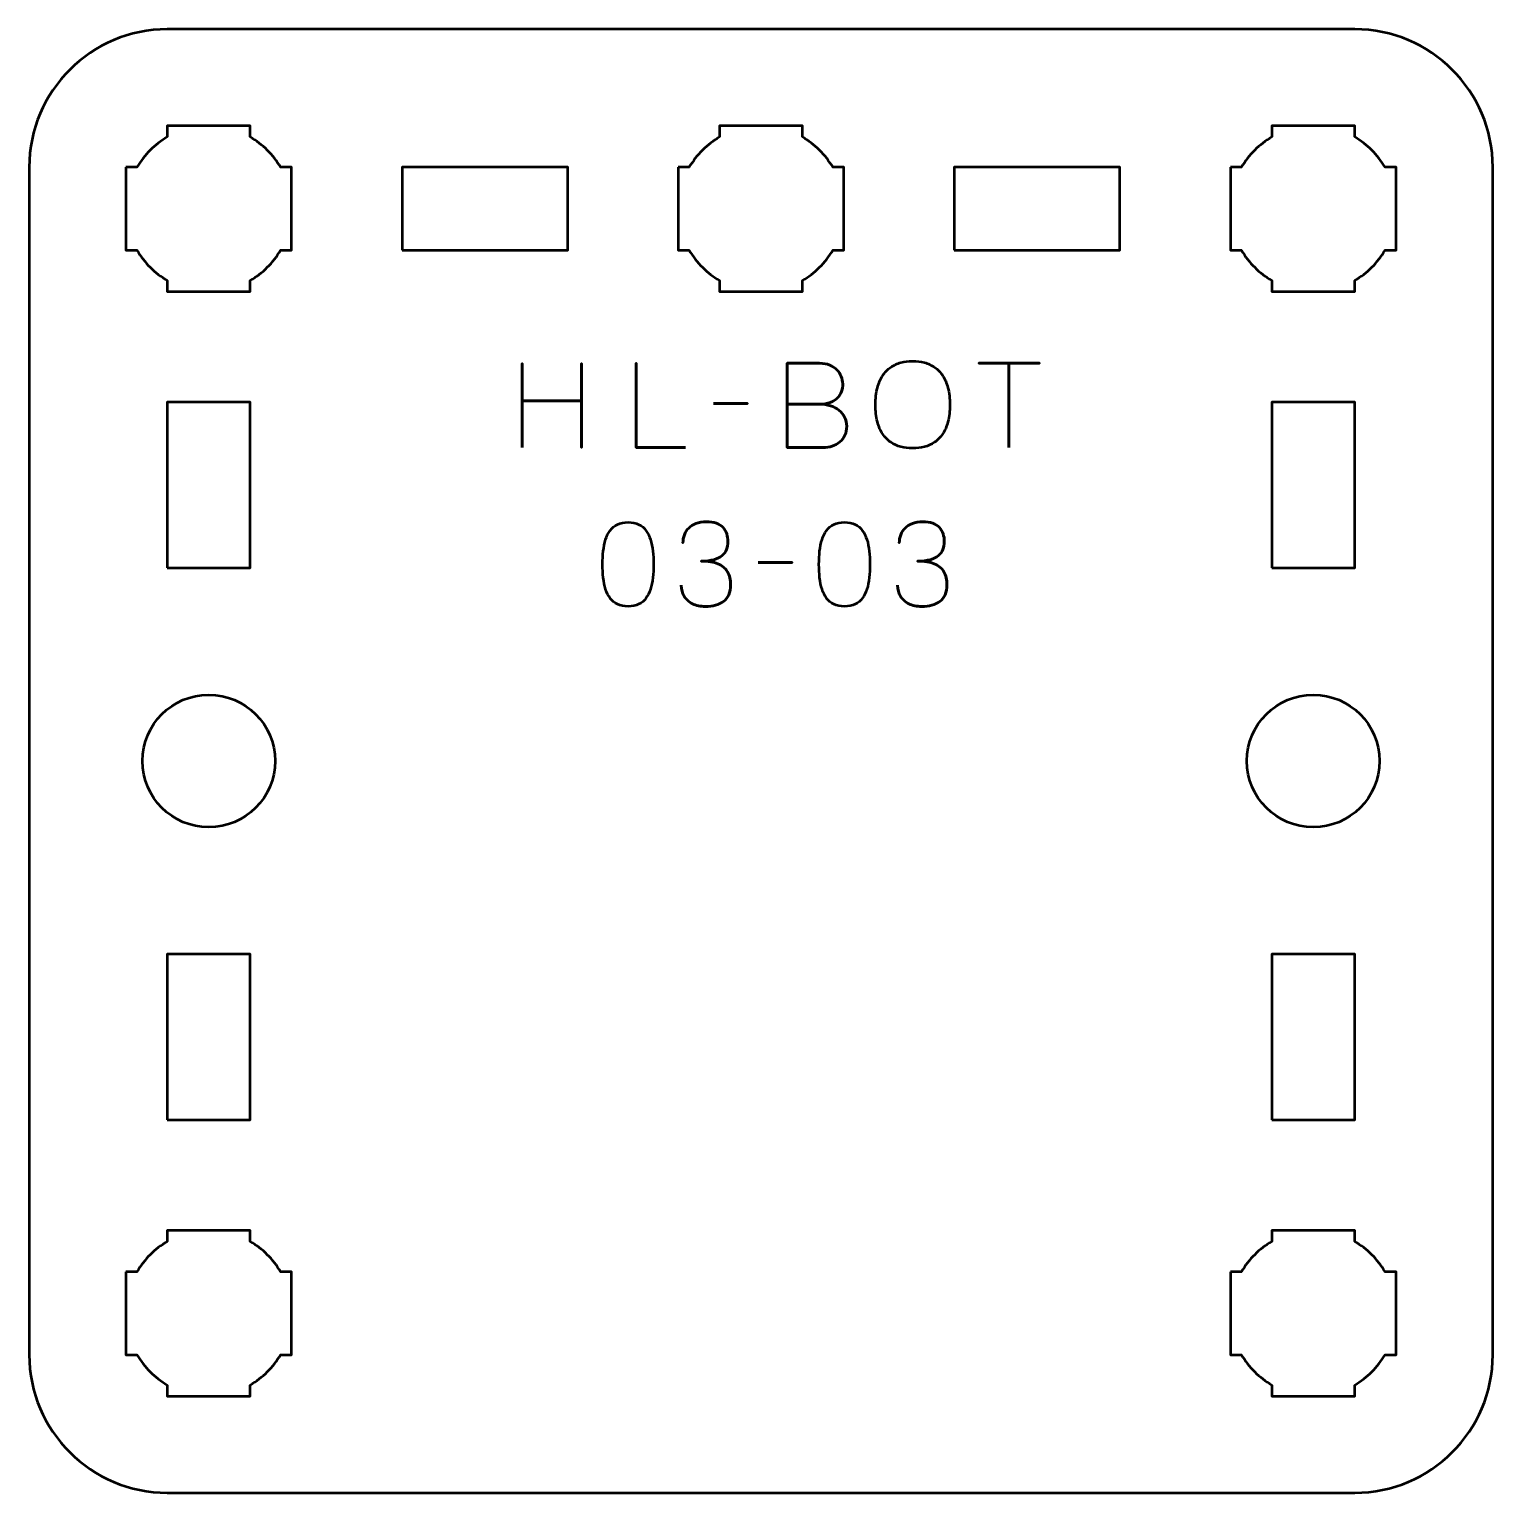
# Model space of a CAD drawing. Header units: centimetres. Extents: x -13.15 to -7.85, y -17.5 to -12.2.
import ezdxf

# ---------------------------------------------------------------- set-up
doc = ezdxf.new("R2010")
doc.units = ezdxf.units.CM
doc.header["$MEASUREMENT"] = 0
doc.layers.add('Layer 1', color=7, linetype='Continuous')

msp = doc.modelspace()

# ---------------------------------------------------------------- linework, layer by layer
at = {"layer": 'Layer 1', "lineweight": 53}
for points in [[(-12.65, -14.15), (-12.35, -14.15), (-12.35, -13.55), (-12.65, -13.55), (-12.65, -14.15)], [(-8.65, -14.15), (-8.35, -14.15), (-8.35, -13.55), (-8.65, -13.55), (-8.65, -14.15)], [(-12.65, -16.15), (-12.35, -16.15), (-12.35, -15.55), (-12.65, -15.55), (-12.65, -16.15)], [(-8.65, -16.15), (-8.35, -16.15), (-8.35, -15.55), (-8.65, -15.55), (-8.65, -16.15)]]:
    msp.add_lwpolyline(points, close=True, dxfattribs=at)
for centre in [(-12.5, -14.85), (-8.5, -14.85)]:
    msp.add_ellipse(centre, major_axis=(0, 0.24), ratio=1, dxfattribs=at)
for points, knots in [([(-13.15, -17), (-13.15, -17), (-13.15, -12.7), (-13.15, -12.7), (-13.15, -12.7), (-13.15, -12.42391), (-12.92609, -12.2), (-12.65, -12.2), (-12.65, -12.2), (-12.65, -12.2), (-8.35, -12.2), (-8.35, -12.2), (-8.35, -12.2), (-8.07391, -12.2), (-7.85, -12.42391), (-7.85, -12.7), (-7.85, -12.7), (-7.85, -12.7), (-7.85, -17), (-7.85, -17), (-7.85, -17), (-7.85, -17.27609), (-8.07391, -17.5), (-8.35, -17.5), (-8.35, -17.5), (-8.35, -17.5), (-12.65, -17.5), (-12.65, -17.5), (-12.65, -17.5), (-12.92609, -17.5), (-13.15, -17.27609), (-13.15, -17)], [0, 0, 0, 0, 0.125, 0.125, 0.125, 0.125, 0.25, 0.25, 0.25, 0.25, 0.375, 0.375, 0.375, 0.375, 0.5, 0.5, 0.5, 0.5, 0.625, 0.625, 0.625, 0.625, 0.75, 0.75, 0.75, 0.75, 0.875, 0.875, 0.875, 0.875, 1, 1, 1, 1]), ([(-12.8, -12.7), (-12.8, -12.7), (-12.75985, -12.7), (-12.75985, -12.7), (-12.75985, -12.7), (-12.7335, -12.65447), (-12.69553, -12.6165), (-12.65, -12.59015), (-12.65, -12.59015), (-12.65, -12.59015), (-12.65, -12.55), (-12.65, -12.55), (-12.65, -12.55), (-12.65, -12.55), (-12.5, -12.55), (-12.5, -12.55), (-12.5, -12.55), (-12.5, -12.55), (-12.35, -12.55), (-12.35, -12.55), (-12.35, -12.55), (-12.35, -12.55), (-12.35, -12.59015), (-12.35, -12.59015), (-12.35, -12.59015), (-12.30447, -12.6165), (-12.2665, -12.65447), (-12.24015, -12.7), (-12.24015, -12.7), (-12.24015, -12.7), (-12.2, -12.7), (-12.2, -12.7), (-12.2, -12.7), (-12.2, -12.7), (-12.2, -12.85), (-12.2, -12.85), (-12.2, -12.85), (-12.2, -12.85), (-12.2, -13), (-12.2, -13), (-12.2, -13), (-12.2, -13), (-12.24015, -13), (-12.24015, -13), (-12.24015, -13), (-12.2665, -13.04553), (-12.30447, -13.0835), (-12.35, -13.10985), (-12.35, -13.10985), (-12.35, -13.10985), (-12.35, -13.15), (-12.35, -13.15), (-12.35, -13.15), (-12.35, -13.15), (-12.5, -13.15), (-12.5, -13.15), (-12.5, -13.15), (-12.5, -13.15), (-12.65, -13.15), (-12.65, -13.15), (-12.65, -13.15), (-12.65, -13.15), (-12.65, -13.10985), (-12.65, -13.10985), (-12.65, -13.10985), (-12.69553, -13.0835), (-12.7335, -13.04553), (-12.75985, -13), (-12.75985, -13), (-12.75985, -13), (-12.8, -13), (-12.8, -13), (-12.8, -13), (-12.8, -13), (-12.8, -12.85), (-12.8, -12.85), (-12.8, -12.85), (-12.8, -12.85), (-12.8, -12.7), (-12.8, -12.7)], [0, 0, 0, 0, 0.05, 0.05, 0.05, 0.05, 0.1, 0.1, 0.1, 0.1, 0.15, 0.15, 0.15, 0.15, 0.2, 0.2, 0.2, 0.2, 0.25, 0.25, 0.25, 0.25, 0.3, 0.3, 0.3, 0.3, 0.35, 0.35, 0.35, 0.35, 0.4, 0.4, 0.4, 0.4, 0.45, 0.45, 0.45, 0.45, 0.5, 0.5, 0.5, 0.5, 0.55, 0.55, 0.55, 0.55, 0.6, 0.6, 0.6, 0.6, 0.65, 0.65, 0.65, 0.65, 0.7, 0.7, 0.7, 0.7, 0.75, 0.75, 0.75, 0.75, 0.8, 0.8, 0.8, 0.8, 0.85, 0.85, 0.85, 0.85, 0.9, 0.9, 0.9, 0.9, 0.95, 0.95, 0.95, 0.95, 1, 1, 1, 1]), ([(-10.8, -12.7), (-10.8, -12.7), (-10.75985, -12.7), (-10.75985, -12.7), (-10.75985, -12.7), (-10.7335, -12.65447), (-10.69553, -12.6165), (-10.65, -12.59015), (-10.65, -12.59015), (-10.65, -12.59015), (-10.65, -12.55), (-10.65, -12.55), (-10.65, -12.55), (-10.65, -12.55), (-10.5, -12.55), (-10.5, -12.55), (-10.5, -12.55), (-10.5, -12.55), (-10.35, -12.55), (-10.35, -12.55), (-10.35, -12.55), (-10.35, -12.55), (-10.35, -12.59015), (-10.35, -12.59015), (-10.35, -12.59015), (-10.30447, -12.6165), (-10.2665, -12.65447), (-10.24015, -12.7), (-10.24015, -12.7), (-10.24015, -12.7), (-10.2, -12.7), (-10.2, -12.7), (-10.2, -12.7), (-10.2, -12.7), (-10.2, -12.85), (-10.2, -12.85), (-10.2, -12.85), (-10.2, -12.85), (-10.2, -13), (-10.2, -13), (-10.2, -13), (-10.2, -13), (-10.24015, -13), (-10.24015, -13), (-10.24015, -13), (-10.2665, -13.04553), (-10.30447, -13.0835), (-10.35, -13.10985), (-10.35, -13.10985), (-10.35, -13.10985), (-10.35, -13.15), (-10.35, -13.15), (-10.35, -13.15), (-10.35, -13.15), (-10.5, -13.15), (-10.5, -13.15), (-10.5, -13.15), (-10.5, -13.15), (-10.65, -13.15), (-10.65, -13.15), (-10.65, -13.15), (-10.65, -13.15), (-10.65, -13.10985), (-10.65, -13.10985), (-10.65, -13.10985), (-10.69553, -13.0835), (-10.7335, -13.04553), (-10.75985, -13), (-10.75985, -13), (-10.75985, -13), (-10.8, -13), (-10.8, -13), (-10.8, -13), (-10.8, -13), (-10.8, -12.85), (-10.8, -12.85), (-10.8, -12.85), (-10.8, -12.85), (-10.8, -12.7), (-10.8, -12.7)], [0, 0, 0, 0, 0.05, 0.05, 0.05, 0.05, 0.1, 0.1, 0.1, 0.1, 0.15, 0.15, 0.15, 0.15, 0.2, 0.2, 0.2, 0.2, 0.25, 0.25, 0.25, 0.25, 0.3, 0.3, 0.3, 0.3, 0.35, 0.35, 0.35, 0.35, 0.4, 0.4, 0.4, 0.4, 0.45, 0.45, 0.45, 0.45, 0.5, 0.5, 0.5, 0.5, 0.55, 0.55, 0.55, 0.55, 0.6, 0.6, 0.6, 0.6, 0.65, 0.65, 0.65, 0.65, 0.7, 0.7, 0.7, 0.7, 0.75, 0.75, 0.75, 0.75, 0.8, 0.8, 0.8, 0.8, 0.85, 0.85, 0.85, 0.85, 0.9, 0.9, 0.9, 0.9, 0.95, 0.95, 0.95, 0.95, 1, 1, 1, 1]), ([(-8.8, -12.7), (-8.8, -12.7), (-8.75985, -12.7), (-8.75985, -12.7), (-8.75985, -12.7), (-8.7335, -12.65447), (-8.69553, -12.6165), (-8.65, -12.59015), (-8.65, -12.59015), (-8.65, -12.59015), (-8.65, -12.55), (-8.65, -12.55), (-8.65, -12.55), (-8.65, -12.55), (-8.5, -12.55), (-8.5, -12.55), (-8.5, -12.55), (-8.5, -12.55), (-8.35, -12.55), (-8.35, -12.55), (-8.35, -12.55), (-8.35, -12.55), (-8.35, -12.59015), (-8.35, -12.59015), (-8.35, -12.59015), (-8.30447, -12.6165), (-8.2665, -12.65447), (-8.24015, -12.7), (-8.24015, -12.7), (-8.24015, -12.7), (-8.2, -12.7), (-8.2, -12.7), (-8.2, -12.7), (-8.2, -12.7), (-8.2, -12.85), (-8.2, -12.85), (-8.2, -12.85), (-8.2, -12.85), (-8.2, -13), (-8.2, -13), (-8.2, -13), (-8.2, -13), (-8.24015, -13), (-8.24015, -13), (-8.24015, -13), (-8.2665, -13.04553), (-8.30447, -13.0835), (-8.35, -13.10985), (-8.35, -13.10985), (-8.35, -13.10985), (-8.35, -13.15), (-8.35, -13.15), (-8.35, -13.15), (-8.35, -13.15), (-8.5, -13.15), (-8.5, -13.15), (-8.5, -13.15), (-8.5, -13.15), (-8.65, -13.15), (-8.65, -13.15), (-8.65, -13.15), (-8.65, -13.15), (-8.65, -13.10985), (-8.65, -13.10985), (-8.65, -13.10985), (-8.69553, -13.0835), (-8.7335, -13.04553), (-8.75985, -13), (-8.75985, -13), (-8.75985, -13), (-8.8, -13), (-8.8, -13), (-8.8, -13), (-8.8, -13), (-8.8, -12.85), (-8.8, -12.85), (-8.8, -12.85), (-8.8, -12.85), (-8.8, -12.7), (-8.8, -12.7)], [0, 0, 0, 0, 0.05, 0.05, 0.05, 0.05, 0.1, 0.1, 0.1, 0.1, 0.15, 0.15, 0.15, 0.15, 0.2, 0.2, 0.2, 0.2, 0.25, 0.25, 0.25, 0.25, 0.3, 0.3, 0.3, 0.3, 0.35, 0.35, 0.35, 0.35, 0.4, 0.4, 0.4, 0.4, 0.45, 0.45, 0.45, 0.45, 0.5, 0.5, 0.5, 0.5, 0.55, 0.55, 0.55, 0.55, 0.6, 0.6, 0.6, 0.6, 0.65, 0.65, 0.65, 0.65, 0.7, 0.7, 0.7, 0.7, 0.75, 0.75, 0.75, 0.75, 0.8, 0.8, 0.8, 0.8, 0.85, 0.85, 0.85, 0.85, 0.9, 0.9, 0.9, 0.9, 0.95, 0.95, 0.95, 0.95, 1, 1, 1, 1]), ([(-11.8, -13), (-11.8, -13), (-11.8, -12.7), (-11.8, -12.7), (-11.8, -12.7), (-11.8, -12.7), (-11.2, -12.7), (-11.2, -12.7), (-11.2, -12.7), (-11.2, -12.7), (-11.2, -13), (-11.2, -13), (-11.2, -13), (-11.2, -13), (-11.8, -13), (-11.8, -13)], [0, 0, 0, 0, 0.25, 0.25, 0.25, 0.25, 0.5, 0.5, 0.5, 0.5, 0.75, 0.75, 0.75, 0.75, 1, 1, 1, 1]), ([(-9.8, -13), (-9.8, -13), (-9.8, -12.7), (-9.8, -12.7), (-9.8, -12.7), (-9.8, -12.7), (-9.2, -12.7), (-9.2, -12.7), (-9.2, -12.7), (-9.2, -12.7), (-9.2, -13), (-9.2, -13), (-9.2, -13), (-9.2, -13), (-9.8, -13), (-9.8, -13)], [0, 0, 0, 0, 0.25, 0.25, 0.25, 0.25, 0.5, 0.5, 0.5, 0.5, 0.75, 0.75, 0.75, 0.75, 1, 1, 1, 1]), ([(-12.8, -16.7), (-12.8, -16.7), (-12.75985, -16.7), (-12.75985, -16.7), (-12.75985, -16.7), (-12.7335, -16.65447), (-12.69553, -16.6165), (-12.65, -16.59015), (-12.65, -16.59015), (-12.65, -16.59015), (-12.65, -16.55), (-12.65, -16.55), (-12.65, -16.55), (-12.65, -16.55), (-12.5, -16.55), (-12.5, -16.55), (-12.5, -16.55), (-12.5, -16.55), (-12.35, -16.55), (-12.35, -16.55), (-12.35, -16.55), (-12.35, -16.55), (-12.35, -16.59015), (-12.35, -16.59015), (-12.35, -16.59015), (-12.30447, -16.6165), (-12.2665, -16.65447), (-12.24015, -16.7), (-12.24015, -16.7), (-12.24015, -16.7), (-12.2, -16.7), (-12.2, -16.7), (-12.2, -16.7), (-12.2, -16.7), (-12.2, -16.85), (-12.2, -16.85), (-12.2, -16.85), (-12.2, -16.85), (-12.2, -17), (-12.2, -17), (-12.2, -17), (-12.2, -17), (-12.24015, -17), (-12.24015, -17), (-12.24015, -17), (-12.2665, -17.04553), (-12.30447, -17.0835), (-12.35, -17.10985), (-12.35, -17.10985), (-12.35, -17.10985), (-12.35, -17.15), (-12.35, -17.15), (-12.35, -17.15), (-12.35, -17.15), (-12.5, -17.15), (-12.5, -17.15), (-12.5, -17.15), (-12.5, -17.15), (-12.65, -17.15), (-12.65, -17.15), (-12.65, -17.15), (-12.65, -17.15), (-12.65, -17.10985), (-12.65, -17.10985), (-12.65, -17.10985), (-12.69553, -17.0835), (-12.7335, -17.04553), (-12.75985, -17), (-12.75985, -17), (-12.75985, -17), (-12.8, -17), (-12.8, -17), (-12.8, -17), (-12.8, -17), (-12.8, -16.85), (-12.8, -16.85), (-12.8, -16.85), (-12.8, -16.85), (-12.8, -16.7), (-12.8, -16.7)], [0, 0, 0, 0, 0.05, 0.05, 0.05, 0.05, 0.1, 0.1, 0.1, 0.1, 0.15, 0.15, 0.15, 0.15, 0.2, 0.2, 0.2, 0.2, 0.25, 0.25, 0.25, 0.25, 0.3, 0.3, 0.3, 0.3, 0.35, 0.35, 0.35, 0.35, 0.4, 0.4, 0.4, 0.4, 0.45, 0.45, 0.45, 0.45, 0.5, 0.5, 0.5, 0.5, 0.55, 0.55, 0.55, 0.55, 0.6, 0.6, 0.6, 0.6, 0.65, 0.65, 0.65, 0.65, 0.7, 0.7, 0.7, 0.7, 0.75, 0.75, 0.75, 0.75, 0.8, 0.8, 0.8, 0.8, 0.85, 0.85, 0.85, 0.85, 0.9, 0.9, 0.9, 0.9, 0.95, 0.95, 0.95, 0.95, 1, 1, 1, 1]), ([(-8.8, -16.7), (-8.8, -16.7), (-8.75985, -16.7), (-8.75985, -16.7), (-8.75985, -16.7), (-8.7335, -16.65447), (-8.69553, -16.6165), (-8.65, -16.59015), (-8.65, -16.59015), (-8.65, -16.59015), (-8.65, -16.55), (-8.65, -16.55), (-8.65, -16.55), (-8.65, -16.55), (-8.5, -16.55), (-8.5, -16.55), (-8.5, -16.55), (-8.5, -16.55), (-8.35, -16.55), (-8.35, -16.55), (-8.35, -16.55), (-8.35, -16.55), (-8.35, -16.59015), (-8.35, -16.59015), (-8.35, -16.59015), (-8.30447, -16.6165), (-8.2665, -16.65447), (-8.24015, -16.7), (-8.24015, -16.7), (-8.24015, -16.7), (-8.2, -16.7), (-8.2, -16.7), (-8.2, -16.7), (-8.2, -16.7), (-8.2, -16.85), (-8.2, -16.85), (-8.2, -16.85), (-8.2, -16.85), (-8.2, -17), (-8.2, -17), (-8.2, -17), (-8.2, -17), (-8.24015, -17), (-8.24015, -17), (-8.24015, -17), (-8.2665, -17.04553), (-8.30447, -17.0835), (-8.35, -17.10985), (-8.35, -17.10985), (-8.35, -17.10985), (-8.35, -17.15), (-8.35, -17.15), (-8.35, -17.15), (-8.35, -17.15), (-8.5, -17.15), (-8.5, -17.15), (-8.5, -17.15), (-8.5, -17.15), (-8.65, -17.15), (-8.65, -17.15), (-8.65, -17.15), (-8.65, -17.15), (-8.65, -17.10985), (-8.65, -17.10985), (-8.65, -17.10985), (-8.69553, -17.0835), (-8.7335, -17.04553), (-8.75985, -17), (-8.75985, -17), (-8.75985, -17), (-8.8, -17), (-8.8, -17), (-8.8, -17), (-8.8, -17), (-8.8, -16.85), (-8.8, -16.85), (-8.8, -16.85), (-8.8, -16.85), (-8.8, -16.7), (-8.8, -16.7)], [0, 0, 0, 0, 0.05, 0.05, 0.05, 0.05, 0.1, 0.1, 0.1, 0.1, 0.15, 0.15, 0.15, 0.15, 0.2, 0.2, 0.2, 0.2, 0.25, 0.25, 0.25, 0.25, 0.3, 0.3, 0.3, 0.3, 0.35, 0.35, 0.35, 0.35, 0.4, 0.4, 0.4, 0.4, 0.45, 0.45, 0.45, 0.45, 0.5, 0.5, 0.5, 0.5, 0.55, 0.55, 0.55, 0.55, 0.6, 0.6, 0.6, 0.6, 0.65, 0.65, 0.65, 0.65, 0.7, 0.7, 0.7, 0.7, 0.75, 0.75, 0.75, 0.75, 0.8, 0.8, 0.8, 0.8, 0.85, 0.85, 0.85, 0.85, 0.9, 0.9, 0.9, 0.9, 0.95, 0.95, 0.95, 0.95, 1, 1, 1, 1])]:
    msp.add_open_spline(points, degree=3, knots=knots, dxfattribs=at)
at = {"layer": 'Layer 1', "color": 5, "lineweight": 53}
for points, knots in [([(-9.95073, -13.71748), (-9.93584, -13.71755), (-9.92173, -13.71579), (-9.90826, -13.71233), (-9.90826, -13.71233), (-9.89485, -13.7088), (-9.88258, -13.7033), (-9.87136, -13.69568), (-9.87136, -13.69568), (-9.86014, -13.68813), (-9.8504, -13.67818), (-9.84215, -13.6659), (-9.84215, -13.6659), (-9.83389, -13.65363), (-9.82754, -13.63874), (-9.82303, -13.62124), (-9.82303, -13.62124), (-9.81844, -13.60375), (-9.81618, -13.58335), (-9.81611, -13.56), (-9.81611, -13.56), (-9.81618, -13.53665), (-9.81844, -13.51626), (-9.82303, -13.49869), (-9.82303, -13.49869), (-9.82754, -13.48112), (-9.83389, -13.46616), (-9.84215, -13.45382), (-9.84215, -13.45382), (-9.8504, -13.44147), (-9.86014, -13.43145), (-9.87136, -13.42376), (-9.87136, -13.42376), (-9.88258, -13.41607), (-9.89485, -13.4105), (-9.90826, -13.4069), (-9.90826, -13.4069), (-9.92173, -13.40337), (-9.93584, -13.40161), (-9.95073, -13.40168), (-9.95073, -13.40168), (-9.96562, -13.40161), (-9.97973, -13.40337), (-9.99321, -13.4069), (-9.99321, -13.4069), (-10.00661, -13.4105), (-10.01889, -13.41607), (-10.03011, -13.42376), (-10.03011, -13.42376), (-10.04132, -13.43145), (-10.05106, -13.44147), (-10.05932, -13.45382), (-10.05932, -13.45382), (-10.06757, -13.46616), (-10.07392, -13.48112), (-10.07844, -13.49869), (-10.07844, -13.49869), (-10.08302, -13.51626), (-10.08528, -13.53665), (-10.08535, -13.56), (-10.08535, -13.56), (-10.08528, -13.58335), (-10.08302, -13.60375), (-10.07844, -13.62124), (-10.07844, -13.62124), (-10.07392, -13.63874), (-10.06757, -13.65363), (-10.05932, -13.6659), (-10.05932, -13.6659), (-10.05106, -13.67818), (-10.04132, -13.68813), (-10.03011, -13.69568), (-10.03011, -13.69568), (-10.01889, -13.7033), (-10.00661, -13.7088), (-9.99321, -13.71233), (-9.99321, -13.71233), (-9.97973, -13.71579), (-9.96562, -13.71755), (-9.95073, -13.71748)], [0, 0, 0, 0, 0.05, 0.05, 0.05, 0.05, 0.1, 0.1, 0.1, 0.1, 0.15, 0.15, 0.15, 0.15, 0.2, 0.2, 0.2, 0.2, 0.25, 0.25, 0.25, 0.25, 0.3, 0.3, 0.3, 0.3, 0.35, 0.35, 0.35, 0.35, 0.4, 0.4, 0.4, 0.4, 0.45, 0.45, 0.45, 0.45, 0.5, 0.5, 0.5, 0.5, 0.55, 0.55, 0.55, 0.55, 0.6, 0.6, 0.6, 0.6, 0.65, 0.65, 0.65, 0.65, 0.7, 0.7, 0.7, 0.7, 0.75, 0.75, 0.75, 0.75, 0.8, 0.8, 0.8, 0.8, 0.85, 0.85, 0.85, 0.85, 0.9, 0.9, 0.9, 0.9, 0.95, 0.95, 0.95, 0.95, 1, 1, 1, 1]), ([(-9.95073, -13.71748), (-9.93584, -13.71755), (-9.92173, -13.71579), (-9.90826, -13.71233), (-9.90826, -13.71233), (-9.89485, -13.7088), (-9.88258, -13.7033), (-9.87136, -13.69568), (-9.87136, -13.69568), (-9.86014, -13.68813), (-9.8504, -13.67818), (-9.84215, -13.6659), (-9.84215, -13.6659), (-9.83389, -13.65363), (-9.82754, -13.63874), (-9.82303, -13.62124), (-9.82303, -13.62124), (-9.81844, -13.60375), (-9.81618, -13.58335), (-9.81611, -13.56), (-9.81611, -13.56), (-9.81618, -13.53665), (-9.81844, -13.51626), (-9.82303, -13.49869), (-9.82303, -13.49869), (-9.82754, -13.48112), (-9.83389, -13.46616), (-9.84215, -13.45382), (-9.84215, -13.45382), (-9.8504, -13.44147), (-9.86014, -13.43145), (-9.87136, -13.42376), (-9.87136, -13.42376), (-9.88258, -13.41607), (-9.89485, -13.4105), (-9.90826, -13.4069), (-9.90826, -13.4069), (-9.92173, -13.40337), (-9.93584, -13.40161), (-9.95073, -13.40168), (-9.95073, -13.40168), (-9.96562, -13.40161), (-9.97973, -13.40337), (-9.99321, -13.4069), (-9.99321, -13.4069), (-10.00661, -13.4105), (-10.01889, -13.41607), (-10.03011, -13.42376), (-10.03011, -13.42376), (-10.04132, -13.43145), (-10.05106, -13.44147), (-10.05932, -13.45382), (-10.05932, -13.45382), (-10.06757, -13.46616), (-10.07392, -13.48112), (-10.07844, -13.49869), (-10.07844, -13.49869), (-10.08302, -13.51626), (-10.08528, -13.53665), (-10.08535, -13.56), (-10.08535, -13.56), (-10.08528, -13.58335), (-10.08302, -13.60375), (-10.07844, -13.62124), (-10.07844, -13.62124), (-10.07392, -13.63874), (-10.06757, -13.65363), (-10.05932, -13.6659), (-10.05932, -13.6659), (-10.05106, -13.67818), (-10.04132, -13.68813), (-10.03011, -13.69568), (-10.03011, -13.69568), (-10.01889, -13.7033), (-10.00661, -13.7088), (-9.99321, -13.71233), (-9.99321, -13.71233), (-9.97973, -13.71579), (-9.96562, -13.71755), (-9.95073, -13.71748)], [0, 0, 0, 0, 0.05, 0.05, 0.05, 0.05, 0.1, 0.1, 0.1, 0.1, 0.15, 0.15, 0.15, 0.15, 0.2, 0.2, 0.2, 0.2, 0.25, 0.25, 0.25, 0.25, 0.3, 0.3, 0.3, 0.3, 0.35, 0.35, 0.35, 0.35, 0.4, 0.4, 0.4, 0.4, 0.45, 0.45, 0.45, 0.45, 0.5, 0.5, 0.5, 0.5, 0.55, 0.55, 0.55, 0.55, 0.6, 0.6, 0.6, 0.6, 0.65, 0.65, 0.65, 0.65, 0.7, 0.7, 0.7, 0.7, 0.75, 0.75, 0.75, 0.75, 0.8, 0.8, 0.8, 0.8, 0.85, 0.85, 0.85, 0.85, 0.9, 0.9, 0.9, 0.9, 0.95, 0.95, 0.95, 0.95, 1, 1, 1, 1]), ([(-11.36507, -13.71494), (-11.36507, -13.71494), (-11.36507, -13.54603), (-11.36507, -13.54603), (-11.36507, -13.54603), (-11.36507, -13.54603), (-11.1496, -13.54603), (-11.1496, -13.54603), (-11.1496, -13.54603), (-11.1496, -13.54603), (-11.1496, -13.71494), (-11.1496, -13.71494), (-11.1496, -13.71494), (-11.1496, -13.71494), (-11.1496, -13.41014), (-11.1496, -13.41014), (-11.1496, -13.41014), (-11.1496, -13.41014), (-11.1496, -13.54603), (-11.1496, -13.54603), (-11.1496, -13.54603), (-11.1496, -13.54603), (-11.36507, -13.54603), (-11.36507, -13.54603), (-11.36507, -13.54603), (-11.36507, -13.54603), (-11.36507, -13.41014), (-11.36507, -13.41014), (-11.36507, -13.41014), (-11.36507, -13.41014), (-11.36507, -13.71494), (-11.36507, -13.71494)], [0, 0, 0, 0, 0.125, 0.125, 0.125, 0.125, 0.25, 0.25, 0.25, 0.25, 0.375, 0.375, 0.375, 0.375, 0.5, 0.5, 0.5, 0.5, 0.625, 0.625, 0.625, 0.625, 0.75, 0.75, 0.75, 0.75, 0.875, 0.875, 0.875, 0.875, 1, 1, 1, 1]), ([(-10.77368, -13.71494), (-10.77368, -13.71494), (-10.9519, -13.71494), (-10.9519, -13.71494), (-10.9519, -13.71494), (-10.9519, -13.71494), (-10.9519, -13.40972), (-10.9519, -13.40972), (-10.9519, -13.40972), (-10.9519, -13.40972), (-10.9519, -13.71494), (-10.9519, -13.71494), (-10.9519, -13.71494), (-10.9519, -13.71494), (-10.77368, -13.71494), (-10.77368, -13.71494)], [0, 0, 0, 0, 0.25, 0.25, 0.25, 0.25, 0.5, 0.5, 0.5, 0.5, 0.75, 0.75, 0.75, 0.75, 1, 1, 1, 1]), ([(-10.40581, -13.55788), (-10.40581, -13.55788), (-10.28855, -13.55788), (-10.28855, -13.55788), (-10.28855, -13.55788), (-10.27331, -13.55781), (-10.26033, -13.5557), (-10.24939, -13.55153), (-10.24939, -13.55153), (-10.23852, -13.54744), (-10.22971, -13.54187), (-10.22286, -13.53488), (-10.22286, -13.53488), (-10.21602, -13.5279), (-10.21108, -13.52), (-10.20797, -13.51125), (-10.20797, -13.51125), (-10.20494, -13.50257), (-10.20353, -13.49354), (-10.20388, -13.48423), (-10.20388, -13.48423), (-10.20431, -13.47491), (-10.20628, -13.46588), (-10.20981, -13.45706), (-10.20981, -13.45706), (-10.21327, -13.44824), (-10.21849, -13.44027), (-10.22533, -13.43314), (-10.22533, -13.43314), (-10.23217, -13.42602), (-10.24071, -13.42037), (-10.25108, -13.41621), (-10.25108, -13.41621), (-10.26146, -13.41198), (-10.27366, -13.40979), (-10.2877, -13.40972), (-10.2877, -13.40972), (-10.2877, -13.40972), (-10.40581, -13.40972), (-10.40581, -13.40972), (-10.40581, -13.40972), (-10.40581, -13.40972), (-10.40581, -13.71494), (-10.40581, -13.71494), (-10.40581, -13.71494), (-10.40581, -13.71494), (-10.27585, -13.71494), (-10.27585, -13.71494), (-10.27585, -13.71494), (-10.26371, -13.71494), (-10.25242, -13.71318), (-10.24198, -13.70972), (-10.24198, -13.70972), (-10.23154, -13.70619), (-10.22244, -13.70118), (-10.21454, -13.69448), (-10.21454, -13.69448), (-10.2067, -13.68785), (-10.20057, -13.6798), (-10.19619, -13.67028), (-10.19619, -13.67028), (-10.19182, -13.66075), (-10.18956, -13.64996), (-10.18949, -13.63789), (-10.18949, -13.63789), (-10.18977, -13.62576), (-10.19231, -13.61482), (-10.19718, -13.60502), (-10.19718, -13.60502), (-10.20205, -13.59521), (-10.20882, -13.58681), (-10.21757, -13.57976), (-10.21757, -13.57976), (-10.22632, -13.57277), (-10.23676, -13.56734), (-10.24876, -13.5636), (-10.24876, -13.5636), (-10.26075, -13.55986), (-10.27401, -13.55796), (-10.28855, -13.55788), (-10.28855, -13.55788), (-10.27401, -13.55796), (-10.26075, -13.55986), (-10.24876, -13.5636), (-10.24876, -13.5636), (-10.23676, -13.56734), (-10.22632, -13.57277), (-10.21757, -13.57976), (-10.21757, -13.57976), (-10.20882, -13.58681), (-10.20205, -13.59521), (-10.19718, -13.60502), (-10.19718, -13.60502), (-10.19231, -13.61482), (-10.18977, -13.62576), (-10.18949, -13.63789), (-10.18949, -13.63789), (-10.18956, -13.64996), (-10.19182, -13.66075), (-10.19619, -13.67028), (-10.19619, -13.67028), (-10.20057, -13.6798), (-10.2067, -13.68785), (-10.21454, -13.69448), (-10.21454, -13.69448), (-10.22244, -13.70118), (-10.23154, -13.70619), (-10.24198, -13.70972), (-10.24198, -13.70972), (-10.25242, -13.71318), (-10.26371, -13.71494), (-10.27585, -13.71494), (-10.27585, -13.71494), (-10.27585, -13.71494), (-10.40581, -13.71494), (-10.40581, -13.71494), (-10.40581, -13.71494), (-10.40581, -13.71494), (-10.40581, -13.40972), (-10.40581, -13.40972), (-10.40581, -13.40972), (-10.40581, -13.40972), (-10.2877, -13.40972), (-10.2877, -13.40972), (-10.2877, -13.40972), (-10.27366, -13.40979), (-10.26146, -13.41198), (-10.25108, -13.41621), (-10.25108, -13.41621), (-10.24071, -13.42037), (-10.23217, -13.42602), (-10.22533, -13.43314), (-10.22533, -13.43314), (-10.21849, -13.44027), (-10.21327, -13.44824), (-10.20981, -13.45706), (-10.20981, -13.45706), (-10.20628, -13.46588), (-10.20431, -13.47491), (-10.20388, -13.48423), (-10.20388, -13.48423), (-10.20353, -13.49354), (-10.20494, -13.50257), (-10.20797, -13.51125), (-10.20797, -13.51125), (-10.21108, -13.52), (-10.21602, -13.5279), (-10.22286, -13.53488), (-10.22286, -13.53488), (-10.22971, -13.54187), (-10.23852, -13.54744), (-10.24939, -13.55153), (-10.24939, -13.55153), (-10.26033, -13.5557), (-10.27331, -13.55781), (-10.28855, -13.55788), (-10.28855, -13.55788), (-10.28855, -13.55788), (-10.40581, -13.55788), (-10.40581, -13.55788)], [0, 0, 0, 0, 0.025, 0.025, 0.025, 0.025, 0.05, 0.05, 0.05, 0.05, 0.075, 0.075, 0.075, 0.075, 0.1, 0.1, 0.1, 0.1, 0.125, 0.125, 0.125, 0.125, 0.15, 0.15, 0.15, 0.15, 0.175, 0.175, 0.175, 0.175, 0.2, 0.2, 0.2, 0.2, 0.225, 0.225, 0.225, 0.225, 0.25, 0.25, 0.25, 0.25, 0.275, 0.275, 0.275, 0.275, 0.3, 0.3, 0.3, 0.3, 0.325, 0.325, 0.325, 0.325, 0.35, 0.35, 0.35, 0.35, 0.375, 0.375, 0.375, 0.375, 0.4, 0.4, 0.4, 0.4, 0.425, 0.425, 0.425, 0.425, 0.45, 0.45, 0.45, 0.45, 0.475, 0.475, 0.475, 0.475, 0.5, 0.5, 0.5, 0.5, 0.525, 0.525, 0.525, 0.525, 0.55, 0.55, 0.55, 0.55, 0.575, 0.575, 0.575, 0.575, 0.6, 0.6, 0.6, 0.6, 0.625, 0.625, 0.625, 0.625, 0.65, 0.65, 0.65, 0.65, 0.675, 0.675, 0.675, 0.675, 0.7, 0.7, 0.7, 0.7, 0.725, 0.725, 0.725, 0.725, 0.75, 0.75, 0.75, 0.75, 0.775, 0.775, 0.775, 0.775, 0.8, 0.8, 0.8, 0.8, 0.825, 0.825, 0.825, 0.825, 0.85, 0.85, 0.85, 0.85, 0.875, 0.875, 0.875, 0.875, 0.9, 0.9, 0.9, 0.9, 0.925, 0.925, 0.925, 0.925, 0.95, 0.95, 0.95, 0.95, 0.975, 0.975, 0.975, 0.975, 1, 1, 1, 1]), ([(-9.60191, -13.71494), (-9.60191, -13.71494), (-9.60191, -13.40972), (-9.60191, -13.40972), (-9.60191, -13.40972), (-9.60191, -13.40972), (-9.71155, -13.40972), (-9.71155, -13.40972), (-9.71155, -13.40972), (-9.71155, -13.40972), (-9.49142, -13.40972), (-9.49142, -13.40972), (-9.49142, -13.40972), (-9.49142, -13.40972), (-9.60191, -13.40972), (-9.60191, -13.40972), (-9.60191, -13.40972), (-9.60191, -13.40972), (-9.60191, -13.71494), (-9.60191, -13.71494)], [0, 0, 0, 0, 0.2, 0.2, 0.2, 0.2, 0.4, 0.4, 0.4, 0.4, 0.6, 0.6, 0.6, 0.6, 0.8, 0.8, 0.8, 0.8, 1, 1, 1, 1]), ([(-10.67166, -13.55534), (-10.67166, -13.55534), (-10.54847, -13.55534), (-10.54847, -13.55534), (-10.54847, -13.55534), (-10.54847, -13.55534), (-10.67166, -13.55534), (-10.67166, -13.55534)], [0, 0, 0, 0, 0.5, 0.5, 0.5, 0.5, 1, 1, 1, 1]), ([(-10.98132, -14.29025), (-10.96651, -14.29018), (-10.95374, -14.28757), (-10.94308, -14.28249), (-10.94308, -14.28249), (-10.9325, -14.27741), (-10.92368, -14.27014), (-10.91663, -14.2609), (-10.91663, -14.2609), (-10.90964, -14.25159), (-10.90414, -14.24058), (-10.90005, -14.22788), (-10.90005, -14.22788), (-10.89602, -14.21518), (-10.89313, -14.20128), (-10.89151, -14.18604), (-10.89151, -14.18604), (-10.88981, -14.1708), (-10.88897, -14.15478), (-10.88904, -14.13785), (-10.88904, -14.13785), (-10.88897, -14.12099), (-10.88981, -14.10497), (-10.89151, -14.0898), (-10.89151, -14.0898), (-10.89313, -14.07463), (-10.89602, -14.06066), (-10.90005, -14.04796), (-10.90005, -14.04796), (-10.90414, -14.03533), (-10.90964, -14.02433), (-10.91663, -14.01494), (-10.91663, -14.01494), (-10.92368, -14.00563), (-10.9325, -13.99836), (-10.94308, -13.99328), (-10.94308, -13.99328), (-10.95374, -13.98813), (-10.96651, -13.98552), (-10.98132, -13.98545), (-10.98132, -13.98545), (-10.99614, -13.98552), (-11.00891, -13.98813), (-11.01957, -13.99328), (-11.01957, -13.99328), (-11.03015, -13.99836), (-11.03897, -14.00563), (-11.04602, -14.01494), (-11.04602, -14.01494), (-11.05301, -14.02433), (-11.05851, -14.03533), (-11.0626, -14.04796), (-11.0626, -14.04796), (-11.06663, -14.06066), (-11.06952, -14.07463), (-11.07114, -14.0898), (-11.07114, -14.0898), (-11.07283, -14.10497), (-11.07368, -14.12099), (-11.07361, -14.13785), (-11.07361, -14.13785), (-11.07368, -14.15478), (-11.07283, -14.1708), (-11.07114, -14.18604), (-11.07114, -14.18604), (-11.06952, -14.20128), (-11.06663, -14.21518), (-11.0626, -14.22788), (-11.0626, -14.22788), (-11.05851, -14.24058), (-11.05301, -14.25159), (-11.04602, -14.2609), (-11.04602, -14.2609), (-11.03897, -14.27014), (-11.03015, -14.27741), (-11.01957, -14.28249), (-11.01957, -14.28249), (-11.00891, -14.28757), (-10.99614, -14.29018), (-10.98132, -14.29025)], [0, 0, 0, 0, 0.05, 0.05, 0.05, 0.05, 0.1, 0.1, 0.1, 0.1, 0.15, 0.15, 0.15, 0.15, 0.2, 0.2, 0.2, 0.2, 0.25, 0.25, 0.25, 0.25, 0.3, 0.3, 0.3, 0.3, 0.35, 0.35, 0.35, 0.35, 0.4, 0.4, 0.4, 0.4, 0.45, 0.45, 0.45, 0.45, 0.5, 0.5, 0.5, 0.5, 0.55, 0.55, 0.55, 0.55, 0.6, 0.6, 0.6, 0.6, 0.65, 0.65, 0.65, 0.65, 0.7, 0.7, 0.7, 0.7, 0.75, 0.75, 0.75, 0.75, 0.8, 0.8, 0.8, 0.8, 0.85, 0.85, 0.85, 0.85, 0.9, 0.9, 0.9, 0.9, 0.95, 0.95, 0.95, 0.95, 1, 1, 1, 1]), ([(-10.98132, -14.29025), (-10.96651, -14.29018), (-10.95374, -14.28757), (-10.94308, -14.28249), (-10.94308, -14.28249), (-10.9325, -14.27741), (-10.92368, -14.27014), (-10.91663, -14.2609), (-10.91663, -14.2609), (-10.90964, -14.25159), (-10.90414, -14.24058), (-10.90005, -14.22788), (-10.90005, -14.22788), (-10.89602, -14.21518), (-10.89313, -14.20128), (-10.89151, -14.18604), (-10.89151, -14.18604), (-10.88981, -14.1708), (-10.88897, -14.15478), (-10.88904, -14.13785), (-10.88904, -14.13785), (-10.88897, -14.12099), (-10.88981, -14.10497), (-10.89151, -14.0898), (-10.89151, -14.0898), (-10.89313, -14.07463), (-10.89602, -14.06066), (-10.90005, -14.04796), (-10.90005, -14.04796), (-10.90414, -14.03533), (-10.90964, -14.02433), (-10.91663, -14.01494), (-10.91663, -14.01494), (-10.92368, -14.00563), (-10.9325, -13.99836), (-10.94308, -13.99328), (-10.94308, -13.99328), (-10.95374, -13.98813), (-10.96651, -13.98552), (-10.98132, -13.98545), (-10.98132, -13.98545), (-10.99614, -13.98552), (-11.00891, -13.98813), (-11.01957, -13.99328), (-11.01957, -13.99328), (-11.03015, -13.99836), (-11.03897, -14.00563), (-11.04602, -14.01494), (-11.04602, -14.01494), (-11.05301, -14.02433), (-11.05851, -14.03533), (-11.0626, -14.04796), (-11.0626, -14.04796), (-11.06663, -14.06066), (-11.06952, -14.07463), (-11.07114, -14.0898), (-11.07114, -14.0898), (-11.07283, -14.10497), (-11.07368, -14.12099), (-11.07361, -14.13785), (-11.07361, -14.13785), (-11.07368, -14.15478), (-11.07283, -14.1708), (-11.07114, -14.18604), (-11.07114, -14.18604), (-11.06952, -14.20128), (-11.06663, -14.21518), (-11.0626, -14.22788), (-11.0626, -14.22788), (-11.05851, -14.24058), (-11.05301, -14.25159), (-11.04602, -14.2609), (-11.04602, -14.2609), (-11.03897, -14.27014), (-11.03015, -14.27741), (-11.01957, -14.28249), (-11.01957, -14.28249), (-11.00891, -14.28757), (-10.99614, -14.29018), (-10.98132, -14.29025)], [0, 0, 0, 0, 0.05, 0.05, 0.05, 0.05, 0.1, 0.1, 0.1, 0.1, 0.15, 0.15, 0.15, 0.15, 0.2, 0.2, 0.2, 0.2, 0.25, 0.25, 0.25, 0.25, 0.3, 0.3, 0.3, 0.3, 0.35, 0.35, 0.35, 0.35, 0.4, 0.4, 0.4, 0.4, 0.45, 0.45, 0.45, 0.45, 0.5, 0.5, 0.5, 0.5, 0.55, 0.55, 0.55, 0.55, 0.6, 0.6, 0.6, 0.6, 0.65, 0.65, 0.65, 0.65, 0.7, 0.7, 0.7, 0.7, 0.75, 0.75, 0.75, 0.75, 0.8, 0.8, 0.8, 0.8, 0.85, 0.85, 0.85, 0.85, 0.9, 0.9, 0.9, 0.9, 0.95, 0.95, 0.95, 0.95, 1, 1, 1, 1]), ([(-10.78871, -14.21363), (-10.78864, -14.22887), (-10.78511, -14.24213), (-10.77813, -14.25363), (-10.77813, -14.25363), (-10.77114, -14.26506), (-10.76119, -14.27402), (-10.74821, -14.28044), (-10.74821, -14.28044), (-10.73523, -14.28686), (-10.71964, -14.29011), (-10.7015, -14.29025), (-10.7015, -14.29025), (-10.68789, -14.29025), (-10.67554, -14.28884), (-10.66432, -14.28588), (-10.66432, -14.28588), (-10.65317, -14.28291), (-10.64358, -14.27833), (-10.63546, -14.27205), (-10.63546, -14.27205), (-10.62735, -14.26577), (-10.62114, -14.25765), (-10.6167, -14.24778), (-10.6167, -14.24778), (-10.61232, -14.23783), (-10.61014, -14.2259), (-10.61007, -14.21193), (-10.61007, -14.21193), (-10.60999, -14.19331), (-10.6138, -14.17757), (-10.62135, -14.1648), (-10.62135, -14.1648), (-10.6289, -14.15203), (-10.64062, -14.14244), (-10.65635, -14.13588), (-10.65635, -14.13588), (-10.67208, -14.12931), (-10.69226, -14.126), (-10.71674, -14.126), (-10.71674, -14.126), (-10.69847, -14.12607), (-10.68316, -14.12438), (-10.67067, -14.12092), (-10.67067, -14.12092), (-10.65825, -14.11746), (-10.64831, -14.11259), (-10.64083, -14.10624), (-10.64083, -14.10624), (-10.63335, -14.09996), (-10.62792, -14.09248), (-10.62467, -14.08388), (-10.62467, -14.08388), (-10.62135, -14.07534), (-10.61973, -14.06596), (-10.6198, -14.05573), (-10.6198, -14.05573), (-10.61973, -14.04549), (-10.62114, -14.03604), (-10.62396, -14.02729), (-10.62396, -14.02729), (-10.62672, -14.01854), (-10.63123, -14.01085), (-10.63737, -14.00429), (-10.63737, -14.00429), (-10.64351, -13.99773), (-10.65162, -13.99258), (-10.66157, -13.98891), (-10.66157, -13.98891), (-10.67159, -13.98524), (-10.6838, -13.98341), (-10.69812, -13.98334), (-10.69812, -13.98334), (-10.71237, -13.98341), (-10.72486, -13.98552), (-10.73544, -13.98962), (-10.73544, -13.98962), (-10.7461, -13.99371), (-10.75484, -13.99928), (-10.7619, -14.00641), (-10.7619, -14.00641), (-10.76888, -14.01353), (-10.77411, -14.02165), (-10.77756, -14.03082), (-10.77756, -14.03082), (-10.78109, -14.03999), (-10.78278, -14.04973), (-10.78278, -14.05996), (-10.78278, -14.05996), (-10.78278, -14.04973), (-10.78109, -14.03999), (-10.77756, -14.03082), (-10.77756, -14.03082), (-10.77411, -14.02165), (-10.76888, -14.01353), (-10.7619, -14.00641), (-10.7619, -14.00641), (-10.75484, -13.99928), (-10.7461, -13.99371), (-10.73544, -13.98962), (-10.73544, -13.98962), (-10.72486, -13.98552), (-10.71237, -13.98341), (-10.69812, -13.98334), (-10.69812, -13.98334), (-10.6838, -13.98341), (-10.67159, -13.98524), (-10.66157, -13.98891), (-10.66157, -13.98891), (-10.65162, -13.99258), (-10.64351, -13.99773), (-10.63737, -14.00429), (-10.63737, -14.00429), (-10.63123, -14.01085), (-10.62672, -14.01854), (-10.62396, -14.02729), (-10.62396, -14.02729), (-10.62114, -14.03604), (-10.61973, -14.04549), (-10.6198, -14.05573), (-10.6198, -14.05573), (-10.61973, -14.06596), (-10.62135, -14.07534), (-10.62467, -14.08388), (-10.62467, -14.08388), (-10.62792, -14.09248), (-10.63335, -14.09996), (-10.64083, -14.10624), (-10.64083, -14.10624), (-10.64831, -14.11259), (-10.65825, -14.11746), (-10.67067, -14.12092), (-10.67067, -14.12092), (-10.68316, -14.12438), (-10.69847, -14.12607), (-10.71674, -14.126), (-10.71674, -14.126), (-10.69226, -14.126), (-10.67208, -14.12931), (-10.65635, -14.13588), (-10.65635, -14.13588), (-10.64062, -14.14244), (-10.6289, -14.15203), (-10.62135, -14.1648), (-10.62135, -14.1648), (-10.6138, -14.17757), (-10.60999, -14.19331), (-10.61007, -14.21193), (-10.61007, -14.21193), (-10.61014, -14.2259), (-10.61232, -14.23783), (-10.6167, -14.24778), (-10.6167, -14.24778), (-10.62114, -14.25765), (-10.62735, -14.26577), (-10.63546, -14.27205), (-10.63546, -14.27205), (-10.64358, -14.27833), (-10.65317, -14.28291), (-10.66432, -14.28588), (-10.66432, -14.28588), (-10.67554, -14.28884), (-10.68789, -14.29025), (-10.7015, -14.29025), (-10.7015, -14.29025), (-10.71964, -14.29011), (-10.73523, -14.28686), (-10.74821, -14.28044), (-10.74821, -14.28044), (-10.76119, -14.27402), (-10.77114, -14.26506), (-10.77813, -14.25363), (-10.77813, -14.25363), (-10.78511, -14.24213), (-10.78864, -14.22887), (-10.78871, -14.21363)], [0, 0, 0, 0, 0.0227273, 0.0227273, 0.0227273, 0.0227273, 0.0454545, 0.0454545, 0.0454545, 0.0454545, 0.0681818, 0.0681818, 0.0681818, 0.0681818, 0.0909091, 0.0909091, 0.0909091, 0.0909091, 0.1136364, 0.1136364, 0.1136364, 0.1136364, 0.1363636, 0.1363636, 0.1363636, 0.1363636, 0.1590909, 0.1590909, 0.1590909, 0.1590909, 0.1818182, 0.1818182, 0.1818182, 0.1818182, 0.2045455, 0.2045455, 0.2045455, 0.2045455, 0.2272727, 0.2272727, 0.2272727, 0.2272727, 0.25, 0.25, 0.25, 0.25, 0.2727273, 0.2727273, 0.2727273, 0.2727273, 0.2954545, 0.2954545, 0.2954545, 0.2954545, 0.3181818, 0.3181818, 0.3181818, 0.3181818, 0.3409091, 0.3409091, 0.3409091, 0.3409091, 0.3636364, 0.3636364, 0.3636364, 0.3636364, 0.3863636, 0.3863636, 0.3863636, 0.3863636, 0.4090909, 0.4090909, 0.4090909, 0.4090909, 0.4318182, 0.4318182, 0.4318182, 0.4318182, 0.4545455, 0.4545455, 0.4545455, 0.4545455, 0.4772727, 0.4772727, 0.4772727, 0.4772727, 0.5, 0.5, 0.5, 0.5, 0.5227273, 0.5227273, 0.5227273, 0.5227273, 0.5454545, 0.5454545, 0.5454545, 0.5454545, 0.5681818, 0.5681818, 0.5681818, 0.5681818, 0.5909091, 0.5909091, 0.5909091, 0.5909091, 0.6136364, 0.6136364, 0.6136364, 0.6136364, 0.6363636, 0.6363636, 0.6363636, 0.6363636, 0.6590909, 0.6590909, 0.6590909, 0.6590909, 0.6818182, 0.6818182, 0.6818182, 0.6818182, 0.7045455, 0.7045455, 0.7045455, 0.7045455, 0.7272727, 0.7272727, 0.7272727, 0.7272727, 0.75, 0.75, 0.75, 0.75, 0.7727273, 0.7727273, 0.7727273, 0.7727273, 0.7954545, 0.7954545, 0.7954545, 0.7954545, 0.8181818, 0.8181818, 0.8181818, 0.8181818, 0.8409091, 0.8409091, 0.8409091, 0.8409091, 0.8636364, 0.8636364, 0.8636364, 0.8636364, 0.8863636, 0.8863636, 0.8863636, 0.8863636, 0.9090909, 0.9090909, 0.9090909, 0.9090909, 0.9318182, 0.9318182, 0.9318182, 0.9318182, 0.9545455, 0.9545455, 0.9545455, 0.9545455, 0.9772727, 0.9772727, 0.9772727, 0.9772727, 1, 1, 1, 1]), ([(-10.19774, -14.29025), (-10.18293, -14.29018), (-10.17016, -14.28757), (-10.1595, -14.28249), (-10.1595, -14.28249), (-10.14892, -14.27741), (-10.1401, -14.27014), (-10.13305, -14.2609), (-10.13305, -14.2609), (-10.12606, -14.25159), (-10.12056, -14.24058), (-10.11647, -14.22788), (-10.11647, -14.22788), (-10.11244, -14.21518), (-10.10955, -14.20128), (-10.10793, -14.18604), (-10.10793, -14.18604), (-10.10623, -14.1708), (-10.10539, -14.15478), (-10.10546, -14.13785), (-10.10546, -14.13785), (-10.10539, -14.12099), (-10.10623, -14.10497), (-10.10793, -14.0898), (-10.10793, -14.0898), (-10.10955, -14.07463), (-10.11244, -14.06066), (-10.11647, -14.04796), (-10.11647, -14.04796), (-10.12056, -14.03533), (-10.12606, -14.02433), (-10.13305, -14.01494), (-10.13305, -14.01494), (-10.1401, -14.00563), (-10.14892, -13.99836), (-10.1595, -13.99328), (-10.1595, -13.99328), (-10.17016, -13.98813), (-10.18293, -13.98552), (-10.19774, -13.98545), (-10.19774, -13.98545), (-10.21256, -13.98552), (-10.22533, -13.98813), (-10.23599, -13.99328), (-10.23599, -13.99328), (-10.24657, -13.99836), (-10.25539, -14.00563), (-10.26244, -14.01494), (-10.26244, -14.01494), (-10.26943, -14.02433), (-10.27493, -14.03533), (-10.27902, -14.04796), (-10.27902, -14.04796), (-10.28305, -14.06066), (-10.28594, -14.07463), (-10.28756, -14.0898), (-10.28756, -14.0898), (-10.28925, -14.10497), (-10.2901, -14.12099), (-10.29003, -14.13785), (-10.29003, -14.13785), (-10.2901, -14.15478), (-10.28925, -14.1708), (-10.28756, -14.18604), (-10.28756, -14.18604), (-10.28594, -14.20128), (-10.28305, -14.21518), (-10.27902, -14.22788), (-10.27902, -14.22788), (-10.27493, -14.24058), (-10.26943, -14.25159), (-10.26244, -14.2609), (-10.26244, -14.2609), (-10.25539, -14.27014), (-10.24657, -14.27741), (-10.23599, -14.28249), (-10.23599, -14.28249), (-10.22533, -14.28757), (-10.21256, -14.29018), (-10.19774, -14.29025)], [0, 0, 0, 0, 0.05, 0.05, 0.05, 0.05, 0.1, 0.1, 0.1, 0.1, 0.15, 0.15, 0.15, 0.15, 0.2, 0.2, 0.2, 0.2, 0.25, 0.25, 0.25, 0.25, 0.3, 0.3, 0.3, 0.3, 0.35, 0.35, 0.35, 0.35, 0.4, 0.4, 0.4, 0.4, 0.45, 0.45, 0.45, 0.45, 0.5, 0.5, 0.5, 0.5, 0.55, 0.55, 0.55, 0.55, 0.6, 0.6, 0.6, 0.6, 0.65, 0.65, 0.65, 0.65, 0.7, 0.7, 0.7, 0.7, 0.75, 0.75, 0.75, 0.75, 0.8, 0.8, 0.8, 0.8, 0.85, 0.85, 0.85, 0.85, 0.9, 0.9, 0.9, 0.9, 0.95, 0.95, 0.95, 0.95, 1, 1, 1, 1]), ([(-10.19774, -14.29025), (-10.18293, -14.29018), (-10.17016, -14.28757), (-10.1595, -14.28249), (-10.1595, -14.28249), (-10.14892, -14.27741), (-10.1401, -14.27014), (-10.13305, -14.2609), (-10.13305, -14.2609), (-10.12606, -14.25159), (-10.12056, -14.24058), (-10.11647, -14.22788), (-10.11647, -14.22788), (-10.11244, -14.21518), (-10.10955, -14.20128), (-10.10793, -14.18604), (-10.10793, -14.18604), (-10.10623, -14.1708), (-10.10539, -14.15478), (-10.10546, -14.13785), (-10.10546, -14.13785), (-10.10539, -14.12099), (-10.10623, -14.10497), (-10.10793, -14.0898), (-10.10793, -14.0898), (-10.10955, -14.07463), (-10.11244, -14.06066), (-10.11647, -14.04796), (-10.11647, -14.04796), (-10.12056, -14.03533), (-10.12606, -14.02433), (-10.13305, -14.01494), (-10.13305, -14.01494), (-10.1401, -14.00563), (-10.14892, -13.99836), (-10.1595, -13.99328), (-10.1595, -13.99328), (-10.17016, -13.98813), (-10.18293, -13.98552), (-10.19774, -13.98545), (-10.19774, -13.98545), (-10.21256, -13.98552), (-10.22533, -13.98813), (-10.23599, -13.99328), (-10.23599, -13.99328), (-10.24657, -13.99836), (-10.25539, -14.00563), (-10.26244, -14.01494), (-10.26244, -14.01494), (-10.26943, -14.02433), (-10.27493, -14.03533), (-10.27902, -14.04796), (-10.27902, -14.04796), (-10.28305, -14.06066), (-10.28594, -14.07463), (-10.28756, -14.0898), (-10.28756, -14.0898), (-10.28925, -14.10497), (-10.2901, -14.12099), (-10.29003, -14.13785), (-10.29003, -14.13785), (-10.2901, -14.15478), (-10.28925, -14.1708), (-10.28756, -14.18604), (-10.28756, -14.18604), (-10.28594, -14.20128), (-10.28305, -14.21518), (-10.27902, -14.22788), (-10.27902, -14.22788), (-10.27493, -14.24058), (-10.26943, -14.25159), (-10.26244, -14.2609), (-10.26244, -14.2609), (-10.25539, -14.27014), (-10.24657, -14.27741), (-10.23599, -14.28249), (-10.23599, -14.28249), (-10.22533, -14.28757), (-10.21256, -14.29018), (-10.19774, -14.29025)], [0, 0, 0, 0, 0.05, 0.05, 0.05, 0.05, 0.1, 0.1, 0.1, 0.1, 0.15, 0.15, 0.15, 0.15, 0.2, 0.2, 0.2, 0.2, 0.25, 0.25, 0.25, 0.25, 0.3, 0.3, 0.3, 0.3, 0.35, 0.35, 0.35, 0.35, 0.4, 0.4, 0.4, 0.4, 0.45, 0.45, 0.45, 0.45, 0.5, 0.5, 0.5, 0.5, 0.55, 0.55, 0.55, 0.55, 0.6, 0.6, 0.6, 0.6, 0.65, 0.65, 0.65, 0.65, 0.7, 0.7, 0.7, 0.7, 0.75, 0.75, 0.75, 0.75, 0.8, 0.8, 0.8, 0.8, 0.85, 0.85, 0.85, 0.85, 0.9, 0.9, 0.9, 0.9, 0.95, 0.95, 0.95, 0.95, 1, 1, 1, 1]), ([(-10.00513, -14.21363), (-10.00506, -14.22887), (-10.00153, -14.24213), (-9.99455, -14.25363), (-9.99455, -14.25363), (-9.98756, -14.26506), (-9.97761, -14.27402), (-9.96463, -14.28044), (-9.96463, -14.28044), (-9.95165, -14.28686), (-9.93606, -14.29011), (-9.91792, -14.29025), (-9.91792, -14.29025), (-9.90431, -14.29025), (-9.89196, -14.28884), (-9.88074, -14.28588), (-9.88074, -14.28588), (-9.86959, -14.28291), (-9.86, -14.27833), (-9.85188, -14.27205), (-9.85188, -14.27205), (-9.84377, -14.26577), (-9.83756, -14.25765), (-9.83312, -14.24778), (-9.83312, -14.24778), (-9.82874, -14.23783), (-9.82656, -14.2259), (-9.82649, -14.21193), (-9.82649, -14.21193), (-9.82641, -14.19331), (-9.83022, -14.17757), (-9.83777, -14.1648), (-9.83777, -14.1648), (-9.84532, -14.15203), (-9.85704, -14.14244), (-9.87277, -14.13588), (-9.87277, -14.13588), (-9.8885, -14.12931), (-9.90868, -14.126), (-9.93316, -14.126), (-9.93316, -14.126), (-9.91489, -14.12607), (-9.89958, -14.12438), (-9.88709, -14.12092), (-9.88709, -14.12092), (-9.87467, -14.11746), (-9.86473, -14.11259), (-9.85725, -14.10624), (-9.85725, -14.10624), (-9.84977, -14.09996), (-9.84434, -14.09248), (-9.84109, -14.08388), (-9.84109, -14.08388), (-9.83777, -14.07534), (-9.83615, -14.06596), (-9.83622, -14.05573), (-9.83622, -14.05573), (-9.83615, -14.04549), (-9.83756, -14.03604), (-9.84038, -14.02729), (-9.84038, -14.02729), (-9.84314, -14.01854), (-9.84765, -14.01085), (-9.85379, -14.00429), (-9.85379, -14.00429), (-9.85993, -13.99773), (-9.86804, -13.99258), (-9.87799, -13.98891), (-9.87799, -13.98891), (-9.88801, -13.98524), (-9.90022, -13.98341), (-9.91454, -13.98334), (-9.91454, -13.98334), (-9.92879, -13.98341), (-9.94128, -13.98552), (-9.95186, -13.98962), (-9.95186, -13.98962), (-9.96252, -13.99371), (-9.97126, -13.99928), (-9.97832, -14.00641), (-9.97832, -14.00641), (-9.9853, -14.01353), (-9.99053, -14.02165), (-9.99398, -14.03082), (-9.99398, -14.03082), (-9.99751, -14.03999), (-9.9992, -14.04973), (-9.9992, -14.05996), (-9.9992, -14.05996), (-9.9992, -14.04973), (-9.99751, -14.03999), (-9.99398, -14.03082), (-9.99398, -14.03082), (-9.99053, -14.02165), (-9.9853, -14.01353), (-9.97832, -14.00641), (-9.97832, -14.00641), (-9.97126, -13.99928), (-9.96252, -13.99371), (-9.95186, -13.98962), (-9.95186, -13.98962), (-9.94128, -13.98552), (-9.92879, -13.98341), (-9.91454, -13.98334), (-9.91454, -13.98334), (-9.90022, -13.98341), (-9.88801, -13.98524), (-9.87799, -13.98891), (-9.87799, -13.98891), (-9.86804, -13.99258), (-9.85993, -13.99773), (-9.85379, -14.00429), (-9.85379, -14.00429), (-9.84765, -14.01085), (-9.84314, -14.01854), (-9.84038, -14.02729), (-9.84038, -14.02729), (-9.83756, -14.03604), (-9.83615, -14.04549), (-9.83622, -14.05573), (-9.83622, -14.05573), (-9.83615, -14.06596), (-9.83777, -14.07534), (-9.84109, -14.08388), (-9.84109, -14.08388), (-9.84434, -14.09248), (-9.84977, -14.09996), (-9.85725, -14.10624), (-9.85725, -14.10624), (-9.86473, -14.11259), (-9.87467, -14.11746), (-9.88709, -14.12092), (-9.88709, -14.12092), (-9.89958, -14.12438), (-9.91489, -14.12607), (-9.93316, -14.126), (-9.93316, -14.126), (-9.90868, -14.126), (-9.8885, -14.12931), (-9.87277, -14.13588), (-9.87277, -14.13588), (-9.85704, -14.14244), (-9.84532, -14.15203), (-9.83777, -14.1648), (-9.83777, -14.1648), (-9.83022, -14.17757), (-9.82641, -14.19331), (-9.82649, -14.21193), (-9.82649, -14.21193), (-9.82656, -14.2259), (-9.82874, -14.23783), (-9.83312, -14.24778), (-9.83312, -14.24778), (-9.83756, -14.25765), (-9.84377, -14.26577), (-9.85188, -14.27205), (-9.85188, -14.27205), (-9.86, -14.27833), (-9.86959, -14.28291), (-9.88074, -14.28588), (-9.88074, -14.28588), (-9.89196, -14.28884), (-9.90431, -14.29025), (-9.91792, -14.29025), (-9.91792, -14.29025), (-9.93606, -14.29011), (-9.95165, -14.28686), (-9.96463, -14.28044), (-9.96463, -14.28044), (-9.97761, -14.27402), (-9.98756, -14.26506), (-9.99455, -14.25363), (-9.99455, -14.25363), (-10.00153, -14.24213), (-10.00506, -14.22887), (-10.00513, -14.21363)], [0, 0, 0, 0, 0.0227273, 0.0227273, 0.0227273, 0.0227273, 0.0454545, 0.0454545, 0.0454545, 0.0454545, 0.0681818, 0.0681818, 0.0681818, 0.0681818, 0.0909091, 0.0909091, 0.0909091, 0.0909091, 0.1136364, 0.1136364, 0.1136364, 0.1136364, 0.1363636, 0.1363636, 0.1363636, 0.1363636, 0.1590909, 0.1590909, 0.1590909, 0.1590909, 0.1818182, 0.1818182, 0.1818182, 0.1818182, 0.2045455, 0.2045455, 0.2045455, 0.2045455, 0.2272727, 0.2272727, 0.2272727, 0.2272727, 0.25, 0.25, 0.25, 0.25, 0.2727273, 0.2727273, 0.2727273, 0.2727273, 0.2954545, 0.2954545, 0.2954545, 0.2954545, 0.3181818, 0.3181818, 0.3181818, 0.3181818, 0.3409091, 0.3409091, 0.3409091, 0.3409091, 0.3636364, 0.3636364, 0.3636364, 0.3636364, 0.3863636, 0.3863636, 0.3863636, 0.3863636, 0.4090909, 0.4090909, 0.4090909, 0.4090909, 0.4318182, 0.4318182, 0.4318182, 0.4318182, 0.4545455, 0.4545455, 0.4545455, 0.4545455, 0.4772727, 0.4772727, 0.4772727, 0.4772727, 0.5, 0.5, 0.5, 0.5, 0.5227273, 0.5227273, 0.5227273, 0.5227273, 0.5454545, 0.5454545, 0.5454545, 0.5454545, 0.5681818, 0.5681818, 0.5681818, 0.5681818, 0.5909091, 0.5909091, 0.5909091, 0.5909091, 0.6136364, 0.6136364, 0.6136364, 0.6136364, 0.6363636, 0.6363636, 0.6363636, 0.6363636, 0.6590909, 0.6590909, 0.6590909, 0.6590909, 0.6818182, 0.6818182, 0.6818182, 0.6818182, 0.7045455, 0.7045455, 0.7045455, 0.7045455, 0.7272727, 0.7272727, 0.7272727, 0.7272727, 0.75, 0.75, 0.75, 0.75, 0.7727273, 0.7727273, 0.7727273, 0.7727273, 0.7954545, 0.7954545, 0.7954545, 0.7954545, 0.8181818, 0.8181818, 0.8181818, 0.8181818, 0.8409091, 0.8409091, 0.8409091, 0.8409091, 0.8636364, 0.8636364, 0.8636364, 0.8636364, 0.8863636, 0.8863636, 0.8863636, 0.8863636, 0.9090909, 0.9090909, 0.9090909, 0.9090909, 0.9318182, 0.9318182, 0.9318182, 0.9318182, 0.9545455, 0.9545455, 0.9545455, 0.9545455, 0.9772727, 0.9772727, 0.9772727, 0.9772727, 1, 1, 1, 1]), ([(-10.51016, -14.13065), (-10.51016, -14.13065), (-10.38697, -14.13065), (-10.38697, -14.13065), (-10.38697, -14.13065), (-10.38697, -14.13065), (-10.51016, -14.13065), (-10.51016, -14.13065)], [0, 0, 0, 0, 0.5, 0.5, 0.5, 0.5, 1, 1, 1, 1])]:
    msp.add_open_spline(points, degree=3, knots=knots, dxfattribs=at)

doc.saveas('drawing.dxf')
